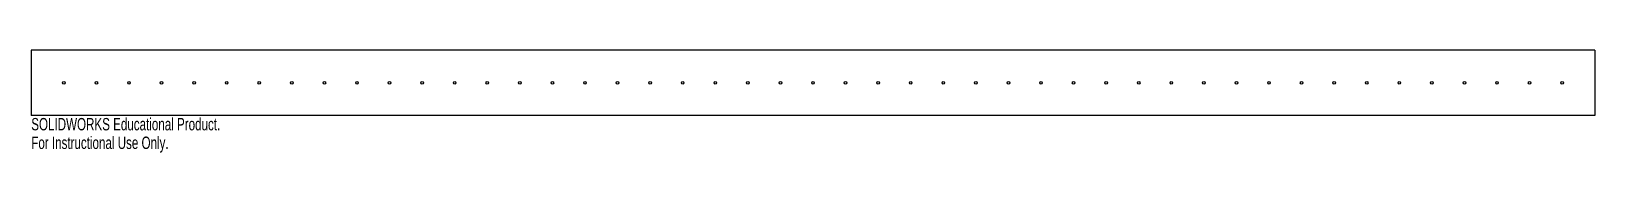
# Model space of a CAD drawing. Header units: inches. Extents: x 0 to 24, y -0.6 to 1.
import ezdxf

# ---------------------------------------------------------------- set-up
doc = ezdxf.new("R2010")
doc.units = ezdxf.units.IN
doc.header["$MEASUREMENT"] = 0
doc.styles.add('SLDTEXTSTYLE0', font='TXT', dxfattribs={"width": 0.7})

msp = doc.modelspace()

# ---------------------------------------------------------------- linework, layer by layer
at = {"color": 7, "linetype": 'Continuous', "lineweight": 25}
for p, q in [((0, 1), (0, 0)), ((24, 1), (0, 1)), ((24, 1), (24, 0)), ((24, 0), (0, 0))]:
    msp.add_line(p, q, dxfattribs=at)
for centre in [(0.5, 0.5), (1, 0.5), (1.5, 0.5), (2, 0.5), (2.5, 0.5), (3, 0.5), (3.5, 0.5), (4, 0.5), (4.5, 0.5), (5, 0.5), (5.5, 0.5), (6, 0.5), (6.5, 0.5), (7, 0.5), (7.5, 0.5), (8, 0.5), (8.5, 0.5), (9, 0.5), (9.5, 0.5), (10, 0.5), (10.5, 0.5), (11, 0.5), (11.5, 0.5), (12, 0.5), (12.5, 0.5), (13, 0.5), (13.5, 0.5), (14, 0.5), (14.5, 0.5), (15, 0.5), (15.5, 0.5), (16, 0.5), (16.5, 0.5), (17, 0.5), (17.5, 0.5), (18, 0.5), (18.5, 0.5), (19, 0.5), (19.5, 0.5), (20, 0.5), (20.5, 0.5), (21, 0.5), (21.5, 0.5), (22, 0.5), (22.5, 0.5), (23, 0.5), (23.5, 0.5)]:
    msp.add_circle(centre, 0.0197, dxfattribs=at)

# ---------------------------------------------------------------- texts
at = {"color": 7, "linetype": 'Continuous', "char_height": 0.1903, "attachment_point": 1, "style": 'SLDTEXTSTYLE0'}
for s, insert in [('SOLIDWORKS Educational Product.', (0, -0.04)), ('For Instructional Use Only.', (0, -0.326))]:
    msp.add_mtext(s, dxfattribs=dict(at, insert=insert))

doc.saveas('drawing.dxf')
